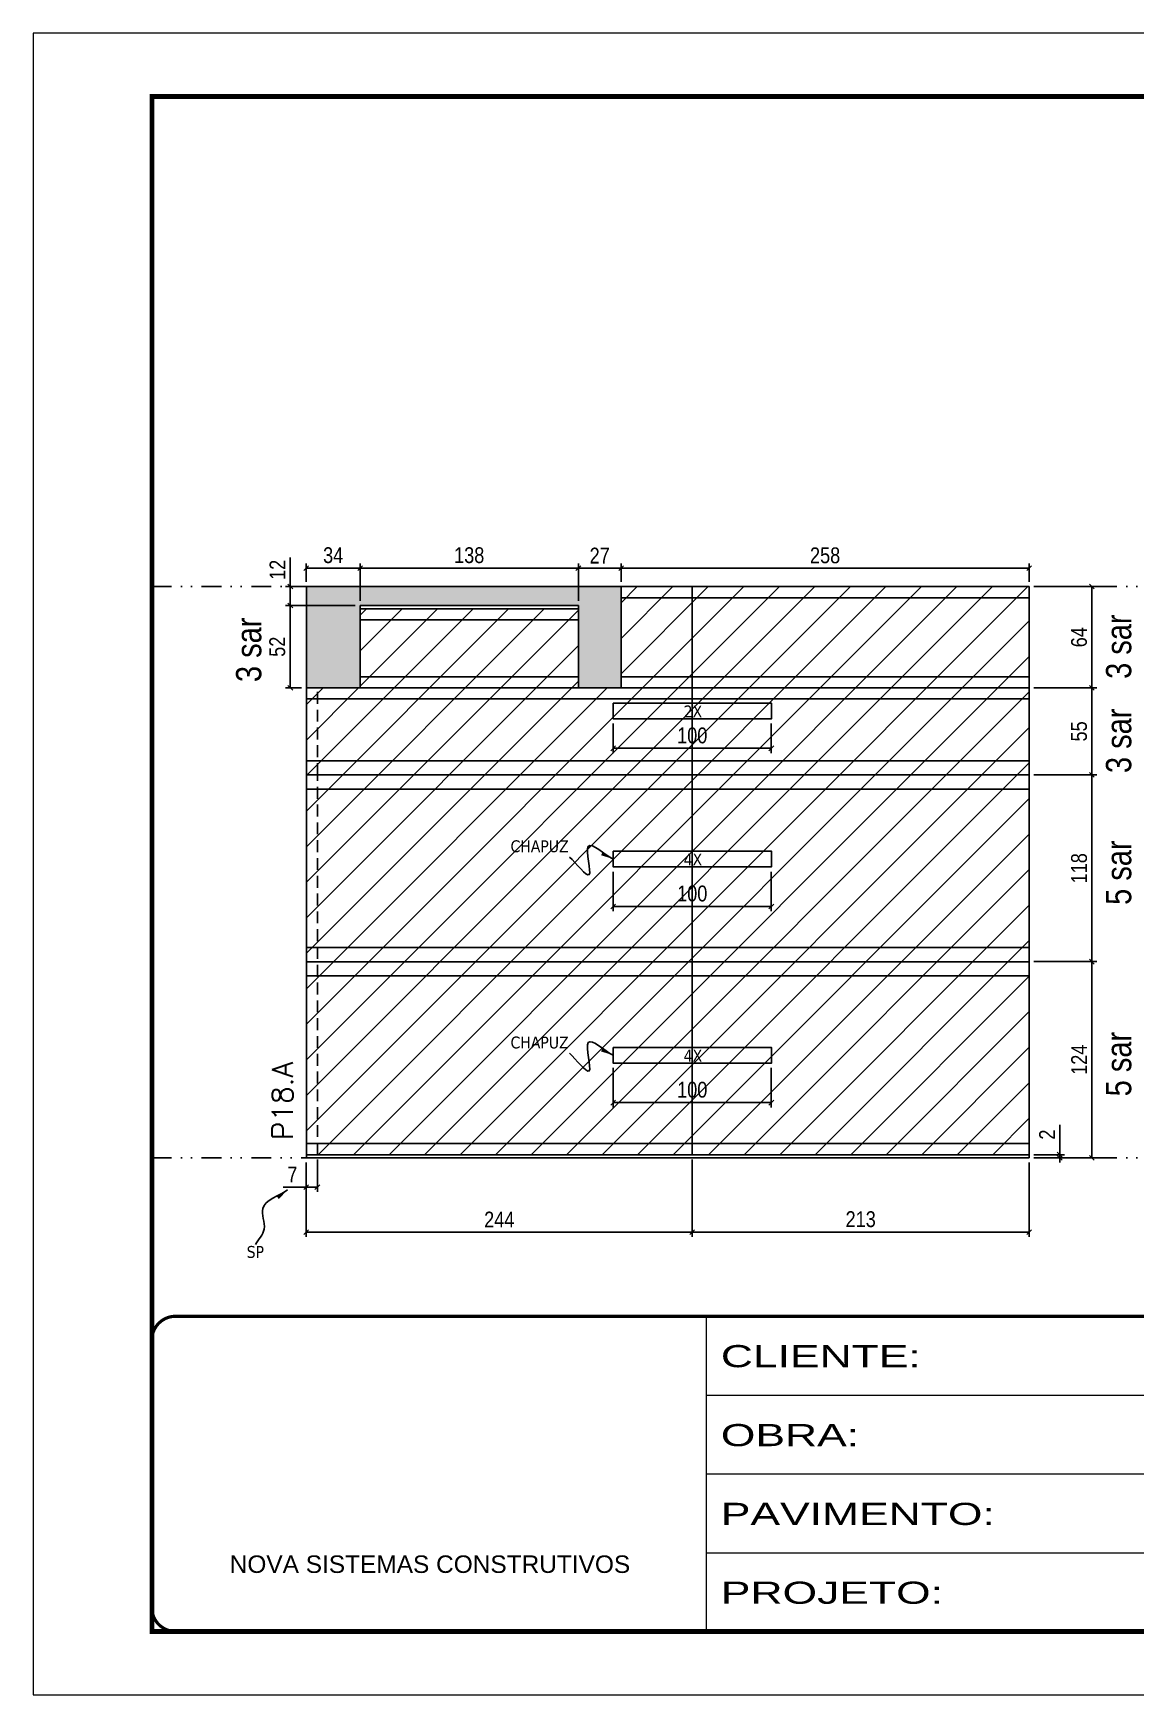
# Model space of a CAD drawing. Extents: x 14400 to 27878, y -21631 to 6985.
# Drawn here: x 19182 to 19879, y -2105 to -1055 of the extents above; entities that cross this region are included whole.
import ezdxf

# ---------------------------------------------------------------- set-up
doc = ezdxf.new("R2010")
doc.units = 0
for name, pattern in [('CONTINUO', [0]), ('DASHED', [0.75, 0.5, -0.25]), ('DIVIDE2', [0.625, 0.25, -0.125, 0, -0.125, 0, -0.125]), ('HIDDEN', [0.375, 0.25, -0.125])]:
    doc.linetypes.add(name, pattern=pattern)
for name, color, linetype in [('COTA', 241, 'Continuous'), ('NOMENCLATURA', 7, 'Continuous'), ('Nível', 160, 'Continuous'), ('Painéis', 200, 'Continuous'), ('Romaneio', 10, 'Continuous'), ('SARR_2.2x10', 60, 'Continuous'), ('SARR_2.2x7', 40, 'Continuous'), ('Sarrafo de Pressão', 42, 'HIDDEN'), ('texto', 7, 'Continuous')]:
    doc.layers.add(name, color=color, linetype=linetype)
for name, color, linetype, lineweight in [('Folhas', 255, 'Continuous', 9), ('Hachura', 251, 'Continuous', 9), ('SARRAFO DE PRESSAO', 251, 'DASHED', 9), ('Texto Seção', 7, 'Continuous', 15)]:
    doc.layers.add(name, color=color, linetype=linetype, lineweight=lineweight)
doc.styles.add('ARIAL', font='arial.ttf')
doc.styles.add('ARIAL_NARROW', font='ARIALN.TTF', dxfattribs={"height": 0.2})
doc.styles.add('COTA TECNICA', font='techl___.ttf', dxfattribs={"height": 10})
doc.styles.add('COTA TECNICA-50', font='techl___.ttf', dxfattribs={"height": 10})
doc.styles.add('REGUA-120', font='ROMANS.shx', dxfattribs={"height": 15})
doc.styles.get("Standard").update_dxf_attribs({"font": 'arial.ttf'})
doc.styles.add('Tecnologia', font='')
doc.styles.get('Tecnologia').set_extended_font_data('Forgotten Futurist')
doc.dimstyles.new('COTA PAINEL-50', dxfattribs={"dimtxt": 10, "dimasz": 3, "dimexe": 3, "dimexo": 3, "dimgap": 3, "dimtad": 1, "dimdec": 1, "dimzin": 12, "dimdsep": 46, "dimtxsty": 'COTA TECNICA-50', "dimblk1": 'OBLIQUE', "dimblk2": 'OBLIQUE', "dimsah": 1, "dimcen": 0.9, "dimclrd": 4, "dimclre": 4, "dimclrt": 240, "dimadec": 1, "dimazin": 3, "dimtfac": 1, "dimtdec": 1, "dimtmove": 0, "dimatfit": 3, "dimfxl": 1, "dimtolj": 1, "dimtzin": 12, "dimarcsym": 0})
doc.dimstyles.new('PAINEL', dxfattribs={"dimtxt": 10, "dimasz": 3, "dimexe": 3, "dimexo": 3, "dimgap": 3, "dimtad": 1, "dimdec": 1, "dimzin": 12, "dimdsep": 46, "dimtxsty": 'COTA TECNICA', "dimblk1": 'OBLIQUE', "dimblk2": 'OBLIQUE', "dimsah": 1, "dimcen": 0.9, "dimclrd": 4, "dimclre": 4, "dimclrt": 240, "dimadec": 1, "dimazin": 3, "dimtfac": 1, "dimtdec": 1, "dimtmove": 0, "dimatfit": 3, "dimfxl": 1, "dimtolj": 1, "dimtzin": 12, "dimarcsym": 0})
doc.dimstyles.get("Standard").update_dxf_attribs({"dimtxt": 0.18, "dimasz": 0.18, "dimexe": 0.18, "dimexo": 0.0625, "dimgap": 0.09, "dimtad": 0, "dimtih": 1, "dimtoh": 1, "dimdec": 4, "dimzin": 0, "dimdsep": 46, "dimtxsty": 'Standard', "dimcen": 0.09, "dimadec": 0, "dimazin": 0, "dimtfac": 1, "dimtdec": 4, "dimtofl": 0, "dimtmove": 0, "dimatfit": 3, "dimfxl": 1, "dimtolj": 1, "dimtzin": 0, "dimarcsym": 0})

# ---------------------------------------------------------------- blocks, each defined once
blk = doc.blocks.new('9999999999')
at = {"color": 30, "linetype": 'CONTINUO'}
for p, q in [((98564.6, 34230.2), (98564.6, 34429.4)), ((98564.6, 34379.6), (99584, 34379.6)), ((98564.6, 34329.8), (99488, 34329.8)), ((98564.6, 34280), (99488, 34280))]:
    blk.add_line(p, q, dxfattribs=at)
at = {"color": 30, "linetype": 'CONTINUO', "const_width": 2}
blk.add_lwpolyline([(99584, 34230.2), (99584, 34414.4, 0.414214), (99569, 34429.4), (98229, 34429.4, 0.414214), (98214, 34414.4), (98214, 34245.2, 0.414214), (98229, 34230.2), (99584, 34230.2)], format="xyb", dxfattribs=at)
at = {"layer": 'Folhas'}
blk.add_lwpolyline([(98139, 34190.2), (99624, 34190.2), (99624, 35240.2), (98139, 35240.2)], close=True, dxfattribs=at)
at = {"layer": 'Folhas', "color": 30, "const_width": 3}
blk.add_lwpolyline([(98214, 34230.2), (99584, 34230.2), (99584, 35200.2), (98214, 35200.2)], close=True, dxfattribs=at)
at = {"color": 7, "linetype": 'Continuous', "ltscale": 5, "style": 'ARIAL'}
blk.add_text('NOVA SISTEMAS CONSTRUTIVOS', height=11.059, dxfattribs=at).set_placement((98263.2, 34267.2))
at = {"layer": 'Folhas', "color": 7, "style": 'Tecnologia', "width": 1.5}
for s, p in [('CLIENTE:', (98573.7, 34397.2)), ('OBRA:', (98573.7, 34347.3)), ('PAVIMENTO:', (98573.7, 34297.5)), ('PROJETO:', (98573.7, 34247.7))]:
    blk.add_text(s, height=14, dxfattribs=at).set_placement(p)
blk = doc.blocks.new('_Oblique')
at = {"color": 0, "linetype": 'ByBlock', "lineweight": -2}
blk.add_line((-0.5, -0.5), (0.5, 0.5), dxfattribs=at)
blk = doc.blocks.new('*D3276')
at = {"layer": 'COTA', "color": 4, "lineweight": -2, "transparency": 16777216}
for p, q in [((19354.6, -1769), (19354.6, -1787.5)), ((19361.6, -1767), (19361.6, -1787.5)), ((19354.6, -1784.5), (19339.9, -1784.5)), ((19361.6, -1784.5), (19354.6, -1784.5))]:
    blk.add_line(p, q, dxfattribs=at)
at = {"layer": 'Defpoints', "color": 0, "transparency": 16777216}
for p in [(19354.6, -1766), (19361.6, -1764), (19354.6, -1784.5)]:
    blk.add_point(p, dxfattribs=at)
at = {"layer": 'COTA', "color": 4, "lineweight": -2, "transparency": 16777216, "xscale": 3, "yscale": 3, "zscale": 3, "rotation": 180}
blk.add_blockref('_Oblique', (19354.6, -1784.5), dxfattribs=at)
at = {"layer": 'COTA', "color": 4, "lineweight": -2, "transparency": 16777216, "xscale": 3, "yscale": 3, "zscale": 3}
blk.add_blockref('_Oblique', (19361.6, -1784.5), dxfattribs=at)
at = {"layer": 'COTA', "color": 240, "transparency": 16777216, "insert": (19345.8, -1776.5), "char_height": 10, "attachment_point": 5, "style": 'COTA TECNICA-50'}
blk.add_mtext('\\A1;7', dxfattribs=at)
blk = doc.blocks.new('*D3277')
at = {"layer": 'Defpoints', "color": 0, "linetype": 'ByBlock', "transparency": 16777216}
for p in [(19811.6, -1642), (19851.3, -1642), (19811.6, -1766)]:
    blk.add_point(p, dxfattribs=at)
at = {"layer": 'Romaneio', "color": 4, "linetype": 'ByBlock', "lineweight": -2, "transparency": 16777216}
for p, q in [((19814.6, -1642), (19854.3, -1642)), ((19851.3, -1766), (19851.3, -1642)), ((19814.6, -1766), (19854.3, -1766))]:
    blk.add_line(p, q, dxfattribs=at)
at = {"layer": 'Romaneio', "color": 4, "linetype": 'ByBlock', "lineweight": -2, "transparency": 16777216, "xscale": 3, "yscale": 3, "zscale": 3}
for p, rotation in [((19851.3, -1642), 90), ((19851.3, -1766), 270)]:
    blk.add_blockref('_Oblique', p, dxfattribs=dict(at, rotation=rotation))
at = {"layer": 'Romaneio', "color": 240, "linetype": 'ByBlock', "transparency": 16777216, "insert": (19843.2, -1704), "char_height": 10, "attachment_point": 5, "rotation": 90, "style": 'COTA TECNICA'}
blk.add_mtext('\\A1;124', dxfattribs=at)
blk = doc.blocks.new('*D3278')
at = {"layer": 'COTA', "color": 4, "lineweight": -2, "transparency": 16777216}
for p, q in [((19830.9, -1764), (19830.9, -1745.2)), ((19814.6, -1764), (19833.9, -1764)), ((19814.6, -1766), (19833.9, -1766)), ((19830.9, -1766), (19830.9, -1764)), ((19830.9, -1766), (19830.9, -1769))]:
    blk.add_line(p, q, dxfattribs=at)
at = {"layer": 'Defpoints', "color": 0, "transparency": 16777216}
for p in [(19811.6, -1764), (19811.6, -1766), (19830.9, -1766)]:
    blk.add_point(p, dxfattribs=at)
at = {"layer": 'COTA', "color": 4, "lineweight": -2, "transparency": 16777216, "xscale": 3, "yscale": 3, "zscale": 3}
for p, rotation in [((19830.9, -1764), 270), ((19830.9, -1766), 90)]:
    blk.add_blockref('_Oblique', p, dxfattribs=dict(at, rotation=rotation))
at = {"layer": 'COTA', "color": 240, "transparency": 16777216, "insert": (19822.9, -1751.3), "char_height": 10, "attachment_point": 5, "rotation": 90, "style": 'COTA TECNICA-50'}
blk.add_mtext('\\A1;2', dxfattribs=at)
blk = doc.blocks.new('*D3279')
at = {"layer": 'COTA', "color": 4, "lineweight": -2, "transparency": 16777216}
for p, q in [((19354.6, -1769), (19354.6, -1816)), ((19598.6, -1767), (19598.6, -1816)), ((19354.6, -1813), (19598.6, -1813))]:
    blk.add_line(p, q, dxfattribs=at)
at = {"layer": 'Defpoints', "color": 0, "transparency": 16777216}
for p in [(19354.6, -1766), (19598.6, -1764), (19598.6, -1813)]:
    blk.add_point(p, dxfattribs=at)
at = {"layer": 'COTA', "color": 4, "lineweight": -2, "transparency": 16777216, "xscale": 3, "yscale": 3, "zscale": 3, "rotation": 180}
blk.add_blockref('_Oblique', (19354.6, -1813), dxfattribs=at)
at = {"layer": 'COTA', "color": 4, "lineweight": -2, "transparency": 16777216, "xscale": 3, "yscale": 3, "zscale": 3}
blk.add_blockref('_Oblique', (19598.6, -1813), dxfattribs=at)
at = {"layer": 'COTA', "color": 240, "transparency": 16777216, "insert": (19476.6, -1805), "char_height": 10, "attachment_point": 5, "style": 'COTA TECNICA-50'}
blk.add_mtext('\\A1;244', dxfattribs=at)
blk = doc.blocks.new('*D3280')
at = {"layer": 'COTA', "color": 4, "lineweight": -2, "transparency": 16777216}
for p, q in [((19598.6, -1767), (19598.6, -1816)), ((19811.6, -1769), (19811.6, -1816)), ((19598.6, -1813), (19811.6, -1813))]:
    blk.add_line(p, q, dxfattribs=at)
at = {"layer": 'Defpoints', "color": 0, "transparency": 16777216}
for p in [(19598.6, -1764), (19811.6, -1766), (19811.6, -1813)]:
    blk.add_point(p, dxfattribs=at)
at = {"layer": 'COTA', "color": 4, "lineweight": -2, "transparency": 16777216, "xscale": 3, "yscale": 3, "zscale": 3, "rotation": 180}
blk.add_blockref('_Oblique', (19598.6, -1813), dxfattribs=at)
at = {"layer": 'COTA', "color": 4, "lineweight": -2, "transparency": 16777216, "xscale": 3, "yscale": 3, "zscale": 3}
blk.add_blockref('_Oblique', (19811.6, -1813), dxfattribs=at)
at = {"layer": 'COTA', "color": 240, "transparency": 16777216, "insert": (19705.1, -1804.8), "char_height": 10, "attachment_point": 5, "style": 'COTA TECNICA-50'}
blk.add_mtext('\\A1;213', dxfattribs=at)
blk = doc.blocks.new('*D3281')
at = {"layer": 'COTA', "color": 4, "linetype": 'ByBlock', "lineweight": -2, "transparency": 16777216}
for p, q in [((19548.6, -1709.2), (19548.6, -1734.1)), ((19648.6, -1709.2), (19648.6, -1734.1)), ((19648.6, -1731.1), (19548.6, -1731.1))]:
    blk.add_line(p, q, dxfattribs=at)
at = {"layer": 'Defpoints', "color": 0, "linetype": 'ByBlock', "transparency": 16777216}
for p in [(19548.6, -1706.2), (19648.6, -1706.2), (19548.6, -1731.1)]:
    blk.add_point(p, dxfattribs=at)
at = {"layer": 'COTA', "color": 4, "linetype": 'ByBlock', "lineweight": -2, "transparency": 16777216, "xscale": 3, "yscale": 3, "zscale": 3, "rotation": 180}
blk.add_blockref('_Oblique', (19548.6, -1731.1), dxfattribs=at)
at = {"layer": 'COTA', "color": 4, "linetype": 'ByBlock', "lineweight": -2, "transparency": 16777216, "xscale": 3, "yscale": 3, "zscale": 3}
blk.add_blockref('_Oblique', (19648.6, -1731.1), dxfattribs=at)
at = {"layer": 'COTA', "color": 240, "linetype": 'ByBlock', "transparency": 16777216, "insert": (19598.6, -1723), "char_height": 10, "attachment_point": 5, "style": 'COTA TECNICA'}
blk.add_mtext('\\A1;100', dxfattribs=at)
blk = doc.blocks.new('*D3288')
at = {"layer": 'COTA', "color": 4, "lineweight": -2, "transparency": 16777216}
for p, q in [((19814.6, -1405), (19854.3, -1405)), ((19851.3, -1469), (19851.3, -1405)), ((19814.6, -1469), (19854.3, -1469))]:
    blk.add_line(p, q, dxfattribs=at)
at = {"layer": 'Defpoints', "color": 0, "transparency": 16777216}
for p in [(19811.6, -1405), (19851.3, -1405), (19811.6, -1469)]:
    blk.add_point(p, dxfattribs=at)
at = {"layer": 'COTA', "color": 4, "lineweight": -2, "transparency": 16777216, "xscale": 3, "yscale": 3, "zscale": 3}
for p, rotation in [((19851.3, -1405), 90), ((19851.3, -1469), 270)]:
    blk.add_blockref('_Oblique', p, dxfattribs=dict(at, rotation=rotation))
at = {"layer": 'COTA', "color": 240, "transparency": 16777216, "insert": (19843.2, -1437), "char_height": 10, "attachment_point": 5, "rotation": 90, "style": 'COTA TECNICA'}
blk.add_mtext('\\A1;64', dxfattribs=at)
blk = doc.blocks.new('*D3289')
at = {"layer": 'COTA', "color": 4, "lineweight": -2, "transparency": 16777216}
for p, q in [((19354.6, -1402), (19354.6, -1390.4)), ((19388.6, -1393.4), (19354.6, -1393.4)), ((19388.6, -1414), (19388.6, -1390.4))]:
    blk.add_line(p, q, dxfattribs=at)
at = {"layer": 'Defpoints', "color": 0, "transparency": 16777216}
for p in [(19354.6, -1393.4), (19354.6, -1405), (19388.6, -1417)]:
    blk.add_point(p, dxfattribs=at)
at = {"layer": 'COTA', "color": 4, "lineweight": -2, "transparency": 16777216, "xscale": 3, "yscale": 3, "zscale": 3, "rotation": 180}
blk.add_blockref('_Oblique', (19354.6, -1393.4), dxfattribs=at)
at = {"layer": 'COTA', "color": 4, "lineweight": -2, "transparency": 16777216, "xscale": 3, "yscale": 3, "zscale": 3}
blk.add_blockref('_Oblique', (19388.6, -1393.4), dxfattribs=at)
at = {"layer": 'COTA', "color": 240, "transparency": 16777216, "insert": (19371.6, -1385.2), "char_height": 10, "attachment_point": 5, "style": 'COTA TECNICA'}
blk.add_mtext('\\A1;34', dxfattribs=at)
blk = doc.blocks.new('*D3290')
at = {"layer": 'COTA', "color": 4, "lineweight": -2, "transparency": 16777216}
for p, q in [((19388.6, -1414), (19388.6, -1390.4)), ((19388.6, -1393.4), (19526.6, -1393.4)), ((19526.6, -1414), (19526.6, -1390.4))]:
    blk.add_line(p, q, dxfattribs=at)
at = {"layer": 'Defpoints', "color": 0, "transparency": 16777216}
for p in [(19526.6, -1393.4), (19388.6, -1417), (19526.6, -1417)]:
    blk.add_point(p, dxfattribs=at)
at = {"layer": 'COTA', "color": 4, "lineweight": -2, "transparency": 16777216, "xscale": 3, "yscale": 3, "zscale": 3, "rotation": 180}
blk.add_blockref('_Oblique', (19388.6, -1393.4), dxfattribs=at)
at = {"layer": 'COTA', "color": 4, "lineweight": -2, "transparency": 16777216, "xscale": 3, "yscale": 3, "zscale": 3}
blk.add_blockref('_Oblique', (19526.6, -1393.4), dxfattribs=at)
at = {"layer": 'COTA', "color": 240, "transparency": 16777216, "insert": (19457.6, -1385.2), "char_height": 10, "attachment_point": 5, "style": 'COTA TECNICA'}
blk.add_mtext('\\A1;138', dxfattribs=at)
blk = doc.blocks.new('*D3291')
at = {"layer": 'COTA', "color": 4, "lineweight": -2, "transparency": 16777216}
for p, q in [((19526.6, -1414), (19526.6, -1390.4)), ((19526.6, -1393.4), (19553.6, -1393.4)), ((19553.6, -1402), (19553.6, -1390.4))]:
    blk.add_line(p, q, dxfattribs=at)
at = {"layer": 'Defpoints', "color": 0, "transparency": 16777216}
for p in [(19553.6, -1393.4), (19553.6, -1405), (19526.6, -1417)]:
    blk.add_point(p, dxfattribs=at)
at = {"layer": 'COTA', "color": 4, "lineweight": -2, "transparency": 16777216, "xscale": 3, "yscale": 3, "zscale": 3, "rotation": 180}
blk.add_blockref('_Oblique', (19526.6, -1393.4), dxfattribs=at)
at = {"layer": 'COTA', "color": 4, "lineweight": -2, "transparency": 16777216, "xscale": 3, "yscale": 3, "zscale": 3}
blk.add_blockref('_Oblique', (19553.6, -1393.4), dxfattribs=at)
at = {"layer": 'COTA', "color": 240, "transparency": 16777216, "insert": (19540.1, -1385.4), "char_height": 10, "attachment_point": 5, "style": 'COTA TECNICA'}
blk.add_mtext('\\A1;27', dxfattribs=at)
blk = doc.blocks.new('*D3292')
at = {"layer": 'COTA', "color": 4, "lineweight": -2, "transparency": 16777216}
for p, q in [((19385.6, -1417), (19341.5, -1417)), ((19344.5, -1469), (19344.5, -1417)), ((19351.6, -1469), (19341.5, -1469))]:
    blk.add_line(p, q, dxfattribs=at)
at = {"layer": 'Defpoints', "color": 0, "transparency": 16777216}
for p in [(19344.5, -1417), (19388.6, -1417), (19354.6, -1469)]:
    blk.add_point(p, dxfattribs=at)
at = {"layer": 'COTA', "color": 4, "lineweight": -2, "transparency": 16777216, "xscale": 3, "yscale": 3, "zscale": 3}
for p, rotation in [((19344.5, -1417), 90), ((19344.5, -1469), 270)]:
    blk.add_blockref('_Oblique', p, dxfattribs=dict(at, rotation=rotation))
at = {"layer": 'COTA', "color": 240, "transparency": 16777216, "insert": (19336.3, -1443), "char_height": 10, "attachment_point": 5, "rotation": 90, "style": 'COTA TECNICA'}
blk.add_mtext('\\A1;52', dxfattribs=at)
blk = doc.blocks.new('*D3293')
at = {"layer": 'COTA', "color": 4, "lineweight": -2, "transparency": 16777216}
for p, q in [((19344.5, -1405), (19344.5, -1386.7)), ((19351.6, -1405), (19341.5, -1405)), ((19344.5, -1417), (19344.5, -1405)), ((19385.6, -1417), (19341.5, -1417))]:
    blk.add_line(p, q, dxfattribs=at)
at = {"layer": 'Defpoints', "color": 0, "transparency": 16777216}
for p in [(19344.5, -1405), (19354.6, -1405), (19388.6, -1417)]:
    blk.add_point(p, dxfattribs=at)
at = {"layer": 'COTA', "color": 4, "lineweight": -2, "transparency": 16777216, "xscale": 3, "yscale": 3, "zscale": 3}
for p, rotation in [((19344.5, -1405), 90), ((19344.5, -1417), 270)]:
    blk.add_blockref('_Oblique', p, dxfattribs=dict(at, rotation=rotation))
at = {"layer": 'COTA', "color": 240, "transparency": 16777216, "insert": (19336.4, -1394.4), "char_height": 10, "attachment_point": 5, "rotation": 90, "style": 'COTA TECNICA'}
blk.add_mtext('\\A1;12', dxfattribs=at)
blk = doc.blocks.new('*D3294')
at = {"layer": 'COTA', "color": 4, "lineweight": -2, "transparency": 16777216}
for p, q in [((19553.6, -1402), (19553.6, -1390.4)), ((19553.6, -1393.4), (19811.6, -1393.4)), ((19811.6, -1402), (19811.6, -1390.4))]:
    blk.add_line(p, q, dxfattribs=at)
at = {"layer": 'Defpoints', "color": 0, "transparency": 16777216}
for p in [(19811.6, -1393.4), (19553.6, -1405), (19811.6, -1405)]:
    blk.add_point(p, dxfattribs=at)
at = {"layer": 'COTA', "color": 4, "lineweight": -2, "transparency": 16777216, "xscale": 3, "yscale": 3, "zscale": 3, "rotation": 180}
blk.add_blockref('_Oblique', (19553.6, -1393.4), dxfattribs=at)
at = {"layer": 'COTA', "color": 4, "lineweight": -2, "transparency": 16777216, "xscale": 3, "yscale": 3, "zscale": 3}
blk.add_blockref('_Oblique', (19811.6, -1393.4), dxfattribs=at)
at = {"layer": 'COTA', "color": 240, "transparency": 16777216, "insert": (19682.6, -1385.3), "char_height": 10, "attachment_point": 5, "style": 'COTA TECNICA'}
blk.add_mtext('\\A1;258', dxfattribs=at)
blk = doc.blocks.new('*D3274')
at = {"layer": 'COTA', "color": 4, "linetype": 'ByBlock', "lineweight": -2, "transparency": 16777216}
for p, q in [((19548.6, -1585.2), (19548.6, -1610.1)), ((19648.6, -1585.2), (19648.6, -1610.1)), ((19648.6, -1607.1), (19548.6, -1607.1))]:
    blk.add_line(p, q, dxfattribs=at)
at = {"layer": 'Defpoints', "color": 0, "linetype": 'ByBlock', "transparency": 16777216}
for p in [(19548.6, -1582.2), (19648.6, -1582.2), (19548.6, -1607.1)]:
    blk.add_point(p, dxfattribs=at)
at = {"layer": 'COTA', "color": 4, "linetype": 'ByBlock', "lineweight": -2, "transparency": 16777216, "xscale": 3, "yscale": 3, "zscale": 3, "rotation": 180}
blk.add_blockref('_Oblique', (19548.6, -1607.1), dxfattribs=at)
at = {"layer": 'COTA', "color": 4, "linetype": 'ByBlock', "lineweight": -2, "transparency": 16777216, "xscale": 3, "yscale": 3, "zscale": 3}
blk.add_blockref('_Oblique', (19648.6, -1607.1), dxfattribs=at)
at = {"layer": 'COTA', "color": 240, "linetype": 'ByBlock', "transparency": 16777216, "insert": (19598.6, -1599), "char_height": 10, "attachment_point": 5, "style": 'COTA TECNICA'}
blk.add_mtext('\\A1;100', dxfattribs=at)
blk = doc.blocks.new('*D3323')
at = {"layer": 'COTA', "color": 4, "lineweight": -2, "transparency": 16777216}
for p, q in [((19814.6, -1524), (19854.3, -1524)), ((19851.3, -1642), (19851.3, -1524)), ((19814.6, -1642), (19854.3, -1642))]:
    blk.add_line(p, q, dxfattribs=at)
at = {"layer": 'Defpoints', "color": 0, "transparency": 16777216}
for p in [(19811.6, -1524), (19851.3, -1524), (19811.6, -1642)]:
    blk.add_point(p, dxfattribs=at)
at = {"layer": 'COTA', "color": 4, "lineweight": -2, "transparency": 16777216, "xscale": 3, "yscale": 3, "zscale": 3}
for p, rotation in [((19851.3, -1524), 90), ((19851.3, -1642), 270)]:
    blk.add_blockref('_Oblique', p, dxfattribs=dict(at, rotation=rotation))
at = {"layer": 'COTA', "color": 240, "transparency": 16777216, "insert": (19843.2, -1583), "char_height": 10, "attachment_point": 5, "rotation": 90, "style": 'COTA TECNICA'}
blk.add_mtext('\\A1;118', dxfattribs=at)
blk = doc.blocks.new('*D3324')
at = {"layer": 'COTA', "color": 4, "lineweight": -2, "transparency": 16777216}
for p, q in [((19814.6, -1469), (19854.3, -1469)), ((19851.3, -1524), (19851.3, -1469)), ((19814.6, -1524), (19854.3, -1524))]:
    blk.add_line(p, q, dxfattribs=at)
at = {"layer": 'Defpoints', "color": 0, "transparency": 16777216}
for p in [(19811.6, -1469), (19851.3, -1469), (19811.6, -1524)]:
    blk.add_point(p, dxfattribs=at)
at = {"layer": 'COTA', "color": 4, "lineweight": -2, "transparency": 16777216, "xscale": 3, "yscale": 3, "zscale": 3}
for p, rotation in [((19851.3, -1469), 90), ((19851.3, -1524), 270)]:
    blk.add_blockref('_Oblique', p, dxfattribs=dict(at, rotation=rotation))
at = {"layer": 'COTA', "color": 240, "transparency": 16777216, "insert": (19843.2, -1496.5), "char_height": 10, "attachment_point": 5, "rotation": 90, "style": 'COTA TECNICA'}
blk.add_mtext('\\A1;55', dxfattribs=at)
blk = doc.blocks.new('*D3325')
at = {"layer": 'COTA', "color": 4, "linetype": 'ByBlock', "lineweight": -2, "transparency": 16777216}
for p, q in [((19548.6, -1491.6), (19548.6, -1510.2)), ((19648.6, -1491.6), (19648.6, -1510.2)), ((19648.6, -1507.2), (19548.6, -1507.2))]:
    blk.add_line(p, q, dxfattribs=at)
at = {"layer": 'Defpoints', "color": 0, "linetype": 'ByBlock', "transparency": 16777216}
for p in [(19548.6, -1488.6), (19648.6, -1488.6), (19548.6, -1507.2)]:
    blk.add_point(p, dxfattribs=at)
at = {"layer": 'COTA', "color": 4, "linetype": 'ByBlock', "lineweight": -2, "transparency": 16777216, "xscale": 3, "yscale": 3, "zscale": 3, "rotation": 180}
blk.add_blockref('_Oblique', (19548.6, -1507.2), dxfattribs=at)
at = {"layer": 'COTA', "color": 4, "linetype": 'ByBlock', "lineweight": -2, "transparency": 16777216, "xscale": 3, "yscale": 3, "zscale": 3}
blk.add_blockref('_Oblique', (19648.6, -1507.2), dxfattribs=at)
at = {"layer": 'COTA', "color": 240, "linetype": 'ByBlock', "transparency": 16777216, "insert": (19598.6, -1499.1), "char_height": 10, "attachment_point": 5, "style": 'COTA TECNICA'}
blk.add_mtext('\\A1;100', dxfattribs=at)

msp = doc.modelspace()

# ---------------------------------------------------------------- hatches: boundary and pattern name
at = {"layer": 'COTA'}
h = msp.add_hatch(dxfattribs=at)
h.set_pattern_fill('AR-CONC', color=256, scale=0.03)
h.paths.add_polyline_path([(19553.65, -1405.02), (19354.65, -1405.02), (19354.65, -1469.02), (19388.65, -1469.02), (19388.65, -1417.02), (19526.65, -1417.02), (19526.65, -1469.02), (19553.65, -1469.02)])
at = {"layer": 'Hachura'}
h = msp.add_hatch(dxfattribs=at)
h.set_pattern_fill('ANSI31', color=256, scale=5)
h.paths.add_polyline_path([(19526.65, -1419.02), (19388.65, -1419.02), (19388.65, -1469.02), (19526.65, -1469.02)])
h.paths.add_polyline_path([(19598.65, -1405.02), (19553.65, -1405.02), (19553.65, -1469.02), (19598.65, -1469.02)])
h.paths.add_polyline_path([(19811.65, -1405.02), (19598.65, -1405.02), (19598.65, -1469.02), (19811.65, -1469.02)])
h.paths.add_polyline_path([(19811.65, -1469.02), (19598.65, -1469.02), (19598.65, -1524.02), (19811.65, -1524.02)])
h.paths.add_polyline_path([(19598.65, -1469.02), (19553.65, -1469.02), (19354.65, -1469.02), (19354.65, -1524.02), (19598.65, -1524.02)])
h.paths.add_polyline_path([(19598.65, -1524.02), (19354.65, -1524.02), (19354.65, -1642.02), (19598.65, -1642.02)])
h.paths.add_polyline_path([(19811.65, -1524.02), (19598.65, -1524.02), (19598.65, -1642.02), (19811.65, -1642.02)])
h.paths.add_polyline_path([(19811.65, -1642.02), (19598.65, -1642.02), (19598.65, -1764.02), (19811.65, -1764.02)])
h.paths.add_polyline_path([(19598.65, -1642.02), (19354.65, -1642.02), (19354.65, -1764.02), (19598.65, -1764.02)])

# ---------------------------------------------------------------- linework, layer by layer
at = {"layer": 'COTA'}
for p in [(19354.65, -1469.02), (19553.65, -1405.02)]:
    msp.add_line(p, (19354.65, -1405.02), dxfattribs=at)
at = {"layer": 'Nível', "color": 4, "linetype": 'DIVIDE2', "ltscale": 50}
for p, q in [((19256.97, -1405.02), (20626.97, -1405.02)), ((19256.97, -1766.02), (20626.97, -1766.02))]:
    msp.add_line(p, q, dxfattribs=at)
at = {"layer": 'Painéis'}
for p, q in [((19553.65, -1405.02), (19811.65, -1405.02)), ((19553.65, -1469.02), (19553.65, -1405.02)), ((19598.65, -1405.02), (19598.65, -1764.02)), ((19811.65, -1764.02), (19811.65, -1405.02)), ((19388.65, -1469.02), (19388.65, -1417.02)), ((19388.65, -1417.02), (19526.65, -1417.02)), ((19526.65, -1469.02), (19526.65, -1417.02)), ((19388.65, -1419.02), (19526.65, -1419.02)), ((19354.65, -1469.02), (19811.65, -1469.02)), ((19354.65, -1469.02), (19354.65, -1764.02)), ((19354.65, -1524.02), (19811.65, -1524.02)), ((19354.65, -1642.02), (19811.65, -1642.02))]:
    msp.add_line(p, q, dxfattribs=at)
msp.add_lwpolyline([(19811.65, -1766.02), (19354.65, -1766.02), (19354.65, -1764.02), (19811.65, -1764.02)], close=True, dxfattribs=at)
at = {"layer": 'SARR_2.2x10'}
for points in [[(19548.65, -1478.61), (19648.65, -1478.61), (19648.65, -1488.61), (19548.65, -1488.61)], [(19548.65, -1572.17), (19648.65, -1572.17), (19648.65, -1582.17), (19548.65, -1582.17)], [(19548.65, -1696.17), (19648.65, -1696.17), (19648.65, -1706.17), (19548.65, -1706.17)]]:
    msp.add_lwpolyline(points, close=True, dxfattribs=at)
at = {"layer": 'SARR_2.2x7'}
for p, q in [((19553.65, -1412.02), (19811.65, -1412.02)), ((19388.65, -1426.02), (19526.65, -1426.02)), ((19388.65, -1462.02), (19526.65, -1462.02)), ((19553.65, -1462.02), (19811.65, -1462.02)), ((19354.65, -1476.02), (19811.65, -1476.02)), ((19354.65, -1515.02), (19598.65, -1515.02)), ((19598.65, -1515.02), (19811.65, -1515.02)), ((19354.65, -1533.02), (19598.65, -1533.02)), ((19598.65, -1533.02), (19811.65, -1533.02)), ((19354.65, -1633.02), (19598.65, -1633.02)), ((19598.65, -1633.02), (19811.65, -1633.02)), ((19354.65, -1651.02), (19598.65, -1651.02)), ((19598.65, -1651.02), (19811.65, -1651.02)), ((19354.65, -1757.02), (19598.65, -1757.02)), ((19598.65, -1757.02), (19811.65, -1757.02))]:
    msp.add_line(p, q, dxfattribs=at)
at = {"layer": 'Sarrafo de Pressão', "ltscale": 30}
for p, q in [((19361.65, -1524.02), (19361.65, -1469.02)), ((19361.65, -1764.02), (19361.65, -1524.02))]:
    msp.add_line(p, q, dxfattribs=at)

# ---------------------------------------------------------------- block references
at = {"layer": 'SARRAFO DE PRESSAO', "color": 6, "linetype": 'ByBlock'}
msp.add_blockref('9999999999', (-78957.01, -36295.5), dxfattribs=at)

# ---------------------------------------------------------------- texts
at = {"layer": 'NOMENCLATURA', "style": 'ARIAL_NARROW'}
for s, p in [('3 sar', (19326.16, -1465.32)), ('3 sar', (19876.16, -1463.32)), ('3 sar', (19876.16, -1522.82)), ('5 sar', (19876.16, -1606.13)), ('5 sar', (19876.16, -1727.13))]:
    msp.add_text(s, height=16, rotation=90, dxfattribs=at).set_placement(p)
at = {"layer": 'texto', "color": 0, "char_height": 7.5, "attachment_point": 5}
for s, insert in [('{\\fTahoma|b0|i0|c0|p34;\\C4;2X}', (19599.04, -1483.9)), ('{\\fTahoma|b0|i0|c0|p34;\\C4;CHAPUZ}', (19502.09, -1569.16)), ('{\\fTahoma|b0|i0|c0|p34;\\C4;4X}', (19599.04, -1577.46)), ('{\\fTahoma|b0|i0|c0|p34;\\C4;CHAPUZ}', (19502.09, -1693.16)), ('{\\fTahoma|b0|i0|c0|p34;\\C4;4X}', (19599.04, -1701.46)), ('{\\fTahoma|b0|i0|c0|p34;\\C4;SP}', (19322.4, -1825.51))]:
    msp.add_mtext(s, dxfattribs=dict(at, insert=insert))
at = {"layer": 'Texto Seção', "insert": (19346.03, -1754.76), "char_height": 13, "width": 285.3299, "attachment_point": 7, "rotation": 90, "style": 'REGUA-120'}
msp.add_mtext('P18.A', dxfattribs=at)

# ---------------------------------------------------------------- dimensions: what is measured, and where the dimension line sits
at = {"layer": 'COTA'}
for base, p1, p2, dimstyle, picture, middle in [((19354.65, -1393.43), (19388.65, -1417.02), (19354.65, -1405.02), 'PAINEL', '*D3289', (19371.65, -1385.21)), ((19526.65, -1393.43), (19388.65, -1417.02), (19526.65, -1417.02), 'PAINEL', '*D3290', (19457.65, -1385.19)), ((19553.65, -1393.43), (19526.65, -1417.02), (19553.65, -1405.02), 'PAINEL', '*D3291', (19540.15, -1385.36)), ((19811.65, -1393.43), (19553.65, -1405.02), (19811.65, -1405.02), 'PAINEL', '*D3294', (19682.65, -1385.3)), ((19598.65, -1813.05), (19354.65, -1766.02), (19598.65, -1764.02), 'COTA PAINEL-50', '*D3279', (19476.65, -1804.97)), ((19811.65, -1813.05), (19598.65, -1764.02), (19811.65, -1766.02), 'COTA PAINEL-50', '*D3280', (19705.15, -1804.83))]:
    dim = msp.add_linear_dim(base=base, p1=p1, p2=p2, dimstyle=dimstyle, dxfattribs=at)
    dim.commit()
    dim.dimension.update_dxf_attribs({"geometry": picture, "text_midpoint": middle})
for base, p1, p2, angle, dimstyle, picture, middle in [((19344.45, -1405.02), (19388.65, -1417.02), (19354.65, -1405.02), 90, 'PAINEL', '*D3293', (19336.39, -1394.36)), ((19851.29, -1405.02), (19811.65, -1469.02), (19811.65, -1405.02), 90, 'PAINEL', '*D3288', (19843.18, -1437.02)), ((19344.45, -1417.02), (19354.65, -1469.02), (19388.65, -1417.02), 90, 'PAINEL', '*D3292', (19336.34, -1443.02)), ((19851.29, -1524.02), (19811.65, -1642.02), (19811.65, -1524.02), 90, 'PAINEL', '*D3323', (19843.19, -1583.02)), ((19354.65, -1784.53), (19361.65, -1764.02), (19354.65, -1766.02), 180, 'COTA PAINEL-50', '*D3276', (19345.78, -1776.45))]:
    dim = msp.add_linear_dim(base=base, p1=p1, p2=p2, angle=angle, dimstyle=dimstyle, dxfattribs=at)
    dim.commit()
    dim.dimension.update_dxf_attribs({"geometry": picture, "text_midpoint": middle})
dim = msp.add_linear_dim(base=(19851.29, -1469.02), p1=(19811.65, -1524.02), p2=(19811.65, -1469.02), angle=90, dimstyle='PAINEL', override={"dimtmove": 1}, dxfattribs=at)
dim.commit()
dim.dimension.update_dxf_attribs({"geometry": '*D3324', "text_midpoint": (19843.18, -1496.52)})
at = {"layer": 'COTA', "linetype": 'ByBlock'}
for base, p1, p2, picture, middle in [((19548.65, -1507.16), (19648.65, -1488.61), (19548.65, -1488.61), '*D3325', (19598.65, -1499.06)), ((19548.65, -1607.1), (19648.65, -1582.17), (19548.65, -1582.17), '*D3274', (19598.65, -1599)), ((19548.65, -1731.1), (19648.65, -1706.17), (19548.65, -1706.17), '*D3281', (19598.65, -1723))]:
    dim = msp.add_linear_dim(base=base, p1=p1, p2=p2, dimstyle='PAINEL', dxfattribs=at)
    dim.commit()
    dim.dimension.update_dxf_attribs({"geometry": picture, "text_midpoint": middle})
at = {"layer": 'COTA'}
dim = msp.add_linear_dim(base=(19830.9, -1766.02), p1=(19811.65, -1764.02), p2=(19811.65, -1766.02), angle=90, dimstyle='COTA PAINEL-50', dxfattribs=at)
dim.commit()
dim.dimension.update_dxf_attribs({"geometry": '*D3278', "text_midpoint": (19830.9, -1751.27), "dimtype": 160})
at = {"layer": 'Romaneio', "linetype": 'ByBlock'}
dim = msp.add_aligned_dim(p1=(19811.65, -1766.02), p2=(19811.65, -1642.02), distance=-39.64, dimstyle='PAINEL', dxfattribs=at)
dim.commit()
dim.dimension.update_dxf_attribs({"geometry": '*D3277', "text_midpoint": (19843.21, -1704.02)})

# ---------------------------------------------------------------- leaders
at = {"layer": 'COTA', "path_type": 1}
for points in [[(19548.65, -1577.17), (19532.86, -1569.16), (19533.45, -1587.03), (19521.01, -1575.89)], [(19548.65, -1701.17), (19532.86, -1693.16), (19533.45, -1711.03), (19521.01, -1699.89)], [(19342.82, -1786.2), (19327.03, -1798.03), (19327.96, -1811.04), (19322.4, -1820.82)]]:
    msp.add_leader(points, dimstyle='Standard', override={"dimasz": 8}, dxfattribs=at)

doc.saveas('drawing.dxf')
